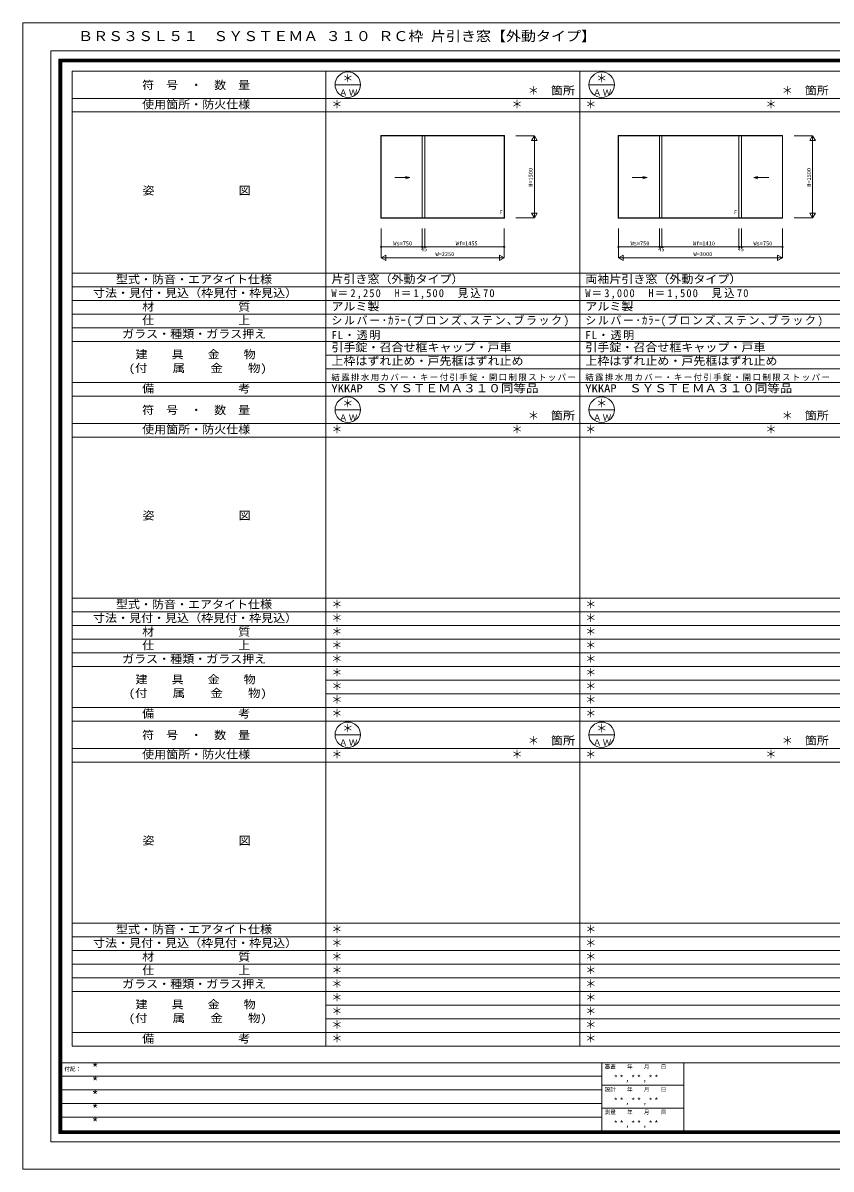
# Model space of a CAD drawing. Units: millimetres, scale not verified. Extents: x -14850 to 14850, y -10500 to 10500.
# Drawn here: x -14850 to -49, y -10500 to 10500 of the extents above; entities that cross this region are included whole.
import ezdxf
from ezdxf.enums import TextEntityAlignment as Align

# ---------------------------------------------------------------- set-up
doc = ezdxf.new("R2010")
doc.units = ezdxf.units.MM
doc.header["$LTSCALE"] = 50
doc.layers.add('0-0_0', color=7, linetype='Continuous')
for name, color, linetype, lineweight in [('0-1_USER1', 7, 'Continuous', 9), ('0-2_YKK_ZWAK', 4, 'Continuous', 9), ('0-3_YKK_11', 2, 'Continuous', 9)]:
    doc.layers.add(name, color=color, linetype=linetype, lineweight=lineweight)
doc.styles.add('ＭＳ ゴシック', font='')
doc.styles.get('ＭＳ ゴシック').set_extended_font_data('MS Gothic')

msp = doc.modelspace()

# ---------------------------------------------------------------- linework, layer by layer
at = {"layer": '0-1_USER1'}
for p, q in [((-14850, 10500), (14850, 10500)), ((-14850, -10500), (-14850, 10500)), ((-14340.23, 9987.41), (14340.79, 9987.41)), ((-14340.23, -9999.25), (-14340.23, 9987.41)), ((-14190.23, 9837.97), (14190.23, 9837.97)), ((-14190.23, -9849.81), (-14190.23, 9837.97)), ((-14177.82, 9825.57), (14177.82, 9825.57)), ((-14177.82, -9837.41), (-14177.82, 9825.57)), ((-14164.85, 9812.59), (14165.42, 9812.59)), ((-14164.85, -9825), (-14164.85, 9812.59)), ((-14152.44, 9799.62), (14152.45, 9799.62)), ((-14152.44, -9812.03), (-14152.44, 9799.62)), ((-14140.04, 9787.22), (14140.04, 9787.22)), ((-14140.04, -9799.06), (-14140.04, 9787.22)), ((-13949.96, 9617.94), (13950.04, 9617.94)), ((-13949.96, -8247.06), (-13949.96, 9617.94)), ((-9299.96, -8247.06), (-9299.96, 9617.94)), ((-4649.96, -8247.06), (-4649.96, 9617.94)), ((-9133.29, 9367.94), (-8666.63, 9367.94)), ((-4483.29, 9367.94), (-4016.63, 9367.94)), ((-13949.96, 9117.94), (13950.04, 9117.94)), ((-13949.96, 8867.94), (13950.04, 8867.94)), ((-13949.96, 5912.94), (13950.04, 5912.94)), ((-13949.96, 5662.94), (13950.04, 5662.94)), ((-13949.96, 5412.94), (13950.04, 5412.94)), ((-13949.96, 5162.94), (13950.04, 5162.94)), ((-13949.96, 4912.94), (13950.04, 4912.94)), ((-13949.96, 4662.94), (13950.04, 4662.94)), ((-9299.96, 4412.94), (13950.04, 4412.94)), ((-9299.96, 4162.94), (13950.04, 4162.94)), ((-13949.96, 3912.94), (13950.04, 3912.94)), ((-13949.96, 3662.94), (13950.04, 3662.94)), ((-9133.29, 3412.94), (-8666.63, 3412.94)), ((-4483.29, 3412.94), (-4016.63, 3412.94)), ((-13949.96, 3162.94), (13950.04, 3162.94)), ((-13949.96, 2912.94), (13950.04, 2912.94)), ((-13949.96, -42.06), (13950.04, -42.06)), ((-13949.96, -292.06), (13950.04, -292.06)), ((-13949.96, -542.06), (13950.04, -542.06)), ((-13949.96, -792.06), (13950.04, -792.06)), ((-13949.96, -1042.06), (13950.04, -1042.06)), ((-13949.96, -1292.06), (13950.04, -1292.06)), ((-9299.96, -1542.06), (13950.04, -1542.06)), ((-9299.96, -1792.06), (13950.04, -1792.06)), ((-13949.96, -2042.06), (13950.04, -2042.06)), ((-13949.96, -2292.06), (13950.04, -2292.06)), ((-9133.29, -2542.06), (-8666.63, -2542.06)), ((-4483.29, -2542.06), (-4016.63, -2542.06)), ((-13949.96, -2792.06), (13950.04, -2792.06)), ((-13949.96, -3042.06), (13950.04, -3042.06)), ((-13949.96, -5997.06), (13950.04, -5997.06)), ((-13949.96, -6247.06), (13950.04, -6247.06)), ((-13949.96, -6497.06), (13950.04, -6497.06)), ((-13949.96, -6747.06), (13950.04, -6747.06)), ((-13949.96, -6997.06), (13950.04, -6997.06)), ((-13949.96, -7247.06), (13950.04, -7247.06)), ((-9299.96, -7497.06), (13950.04, -7497.06)), ((-9299.96, -7747.06), (13950.04, -7747.06)), ((-13949.96, -7997.06), (13950.04, -7997.06)), ((-13949.96, -8247.06), (13950.04, -8247.06)), ((-14190.23, -8550.56), (14190.23, -8550.56)), ((-4245.68, -8550.56), (-4245.68, -9849.81)), ((-2746.8, -8550.56), (-2746.8, -9849.81)), ((-4245.68, -8798.68), (-14190.23, -8798.68)), ((-2746.8, -8965.6), (-4245.68, -8965.6)), ((-4245.68, -9049.62), (-14190.23, -9049.62)), ((-4245.68, -9299.44), (-14190.23, -9299.44)), ((-2746.8, -9382.33), (-4245.68, -9382.33)), ((-4245.68, -9549.25), (-14190.23, -9549.25)), ((14190.23, -9849.81), (-14190.23, -9849.81)), ((14177.82, -9837.41), (-14177.82, -9837.41)), ((14165.42, -9825), (-14164.85, -9825)), ((14152.45, -9812.03), (-14152.44, -9812.03)), ((14140.04, -9799.06), (-14140.04, -9799.06)), ((14340.79, -9999.25), (-14340.23, -9999.25)), ((-14850, -10500), (14850, -10500))]:
    msp.add_line(p, q, dxfattribs=at)
for centre in [(-8899.96, 9367.94), (-4249.96, 9367.94), (-8899.96, 3412.94), (-4249.96, 3412.94), (-8899.96, -2542.06), (-4249.96, -2542.06)]:
    msp.add_circle(centre, 233.33, dxfattribs=at)
at = {"layer": '0-2_YKK_ZWAK'}
for p, q in [((-8292.08, 8435.65), (-6032.08, 8435.65)), ((-8292.08, 6925.65), (-8292.08, 8435.65)), ((-8287.08, 8430.65), (-6037.08, 8430.65)), ((-8287.08, 6930.65), (-8287.08, 8430.65)), ((-7537.08, 8430.65), (-7537.08, 6930.65)), ((-7492.08, 6930.65), (-7492.08, 8430.65)), ((-6037.08, 8430.65), (-6037.08, 6930.65)), ((-6032.08, 8435.65), (-6032.08, 6925.65)), ((-3945.99, 8435.65), (-935.99, 8435.65)), ((-3945.99, 6925.65), (-3945.99, 8435.65)), ((-3940.99, 8430.65), (-940.99, 8430.65)), ((-3940.99, 6930.65), (-3940.99, 8430.65)), ((-3190.99, 8430.65), (-3190.99, 6930.65)), ((-3145.99, 6930.65), (-3145.99, 8430.65)), ((-1735.99, 6930.65), (-1735.99, 8430.65)), ((-1690.99, 8430.65), (-1690.99, 6930.65)), ((-940.99, 8430.65), (-940.99, 6930.65)), ((-935.99, 8435.65), (-935.99, 6925.65)), ((-8039.14, 7666.32), (-7763.31, 7666.32)), ((-7763.31, 7666.32), (-7840.58, 7687.03)), ((-7763.31, 7666.32), (-7840.58, 7645.61)), ((-3417.22, 7666.32), (-3494.49, 7645.61)), ((-1464.76, 7666.32), (-1387.49, 7687.03)), ((-6037.08, 6930.65), (-8287.08, 6930.65)), ((-940.99, 6930.65), (-3940.99, 6930.65)), ((-6032.08, 6925.65), (-8292.08, 6925.65)), ((-935.99, 6925.65), (-3945.99, 6925.65))]:
    msp.add_line(p, q, dxfattribs=at)
for points in [[(-3693.05, 7666.32), (-3417.22, 7666.32), (-3494.49, 7687.03)], [(-1188.93, 7666.32), (-1464.76, 7666.32), (-1387.49, 7645.61)]]:
    msp.add_lwpolyline(points, dxfattribs=at)
at = {"layer": '0-3_YKK_11'}
for p, q in [((-5482.5, 6930.65), (-5482.5, 8430.66)), ((-5482.5, 8430.66), (-5482.5, 8330.65)), ((-5432.5, 8344.05), (-5482.5, 8430.66)), ((-726.41, 8430.66), (-386.41, 8430.66)), ((-386.41, 8430.66), (-436.41, 8344.05)), ((-386.41, 6930.65), (-386.41, 8430.66)), ((-5822.5, 6930.65), (-5482.5, 6930.65)), ((-436.41, 7017.26), (-386.41, 6930.65)), ((-336.41, 7017.26), (-436.41, 7017.26)), ((-386.41, 6930.65), (-386.41, 7030.65)), ((-8287.08, 6735.75), (-8287.08, 6195.75)), ((-7537.08, 6735.75), (-7537.08, 6395.75)), ((-7492.08, 6735.75), (-7492.08, 6395.75)), ((-6037.08, 6735.75), (-6037.08, 6195.75)), ((-3940.99, 6735.75), (-3940.99, 6195.75)), ((-3190.99, 6735.75), (-3190.99, 6395.75)), ((-3145.99, 6735.75), (-3145.99, 6395.75)), ((-1735.99, 6735.75), (-1735.99, 6395.75)), ((-1690.99, 6735.75), (-1690.99, 6395.75)), ((-940.99, 6735.75), (-940.99, 6195.75)), ((-8287.08, 6395.75), (-8307.08, 6395.75)), ((-8287.08, 6395.75), (-6037.08, 6395.75)), ((-6037.08, 6395.75), (-6017.08, 6395.75)), ((-3940.99, 6395.75), (-3960.99, 6395.75)), ((-3940.99, 6395.75), (-940.99, 6395.75)), ((-940.99, 6395.75), (-920.99, 6395.75)), ((-8200.47, 6245.75), (-8287.08, 6195.75)), ((-8287.08, 6195.75), (-6037.08, 6195.75)), ((-8287.08, 6195.75), (-8200.47, 6145.75)), ((-8287.08, 6195.75), (-8187.08, 6195.75)), ((-8200.47, 6145.75), (-8200.47, 6245.75)), ((-6037.08, 6195.75), (-6137.08, 6195.75)), ((-6123.68, 6245.75), (-6123.68, 6145.75)), ((-6037.08, 6195.75), (-6123.68, 6245.75)), ((-6123.68, 6145.75), (-6037.08, 6195.75)), ((-3940.99, 6195.75), (-940.99, 6195.75)), ((-3940.99, 6195.75), (-3854.39, 6145.75)), ((-3854.39, 6145.75), (-3854.39, 6245.75)), ((-940.99, 6195.75), (-1040.99, 6195.75)), ((-1027.59, 6245.75), (-1027.59, 6145.75)), ((-940.99, 6195.75), (-1027.59, 6245.75)), ((-1027.59, 6145.75), (-940.99, 6195.75))]:
    msp.add_line(p, q, dxfattribs=at)
for points in [[(-5822.5, 8430.66), (-5482.5, 8430.66), (-5532.5, 8344.05), (-5432.5, 8344.05)], [(-436.41, 8344.05), (-336.41, 8344.05), (-386.41, 8430.66), (-386.41, 8330.65)], [(-5532.5, 7017.26), (-5482.5, 6930.65), (-5482.5, 7030.65)], [(-5482.5, 6930.65), (-5432.5, 7017.26), (-5532.5, 7017.26)], [(-726.41, 6930.65), (-386.41, 6930.65), (-336.41, 7017.26)], [(-3854.39, 6245.75), (-3940.99, 6195.75), (-3840.99, 6195.75)]]:
    msp.add_lwpolyline(points, dxfattribs=at)
for centre, radius in [((-8287.08, 6395.75), 10), ((-8287.08, 6395.75), 6.5), ((-7537.08, 6395.75), 10), ((-7537.08, 6395.75), 6.5), ((-7492.08, 6395.75), 10), ((-7492.08, 6395.75), 6.5), ((-6037.08, 6395.75), 10), ((-6037.08, 6395.75), 6.5), ((-3940.99, 6395.75), 10), ((-3940.99, 6395.75), 6.5), ((-3190.99, 6395.75), 10), ((-3190.99, 6395.75), 6.5), ((-3145.99, 6395.75), 10), ((-3145.99, 6395.75), 6.5), ((-1735.99, 6395.75), 10), ((-1735.99, 6395.75), 6.5), ((-1690.99, 6395.75), 10), ((-1690.99, 6395.75), 6.5), ((-940.99, 6395.75), 10), ((-940.99, 6395.75), 6.5)]:
    msp.add_circle(centre, radius, dxfattribs=at)

# ---------------------------------------------------------------- texts
at = {"layer": '0-0_0', "color": 3, "style": 'ＭＳ ゴシック', "width": 1.1}
msp.add_text('ＢＲＳ３ＳＬ５１\u3000ＳＹＳＴＥＭＡ ３１０ ＲＣ枠 片引き窓【外動タイプ】', height=183.3, dxfattribs=at).set_placement((-13840.23, 10112.41), align=Align.BOTTOM_LEFT)
at = {"layer": '0-0_0', "style": 'ＭＳ ゴシック'}
for p in [(-8999.96, 9367.94), (-4349.96, 9367.94), (-5599.96, 9142.94), (-949.96, 9142.94), (-9199.96, 8892.94), (-5899.96, 8892.94), (-4549.96, 8892.94), (-1249.96, 8892.94), (-8999.96, 3412.94), (-4349.96, 3412.94), (-5599.96, 3187.94), (-949.96, 3187.94), (-9199.96, 2937.94), (-5899.96, 2937.94), (-4549.96, 2937.94), (-1249.96, 2937.94), (-9199.96, -267.06), (-4549.96, -267.06), (-9199.96, -517.06), (-4549.96, -517.06), (-9199.96, -767.06), (-4549.96, -767.06), (-9199.96, -1017.06), (-4549.96, -1017.06), (-9199.96, -1267.06), (-4549.96, -1267.06), (-9199.96, -1517.06), (-4549.96, -1517.06), (-9199.96, -1767.06), (-4549.96, -1767.06), (-9199.96, -2017.06), (-4549.96, -2017.06), (-9199.96, -2267.06), (-4549.96, -2267.06), (-8999.96, -2542.06), (-4349.96, -2542.06), (-5599.96, -2767.06), (-949.96, -2767.06), (-9199.96, -3017.06), (-5899.96, -3017.06), (-4549.96, -3017.06), (-1249.96, -3017.06), (-9199.96, -6222.06), (-4549.96, -6222.06), (-9199.96, -6472.06), (-4549.96, -6472.06), (-9199.96, -6722.06), (-4549.96, -6722.06), (-9199.96, -6972.06), (-4549.96, -6972.06), (-9199.96, -7222.06), (-4549.96, -7222.06), (-9199.96, -7472.06), (-4549.96, -7472.06), (-9199.96, -7722.06), (-4549.96, -7722.06), (-9199.96, -7972.06), (-4549.96, -7972.06), (-9199.96, -8222.06), (-4549.96, -8222.06)]:
    msp.add_text('＊', height=146.6, dxfattribs=at).set_placement(p, align=Align.BOTTOM_LEFT)
for s, width, p in [('片引き窓（外動タイプ）', 1.1, (-9199.96, 5687.94)), ('両袖片引き窓（外動タイプ）', 1.1, (-4549.96, 5687.94)), ('アルミ製', 1.1, (-9199.96, 5187.94)), ('アルミ製', 1.1, (-4549.96, 5187.94)), ('引手錠・召合せ框キャップ・戸車', 1.1, (-9199.96, 4437.94)), ('引手錠・召合せ框キャップ・戸車', 1.1, (-4549.96, 4437.94)), ('上枠はずれ止め・戸先框はずれ止め', 1.1, (-9199.96, 4187.94)), ('上枠はずれ止め・戸先框はずれ止め', 1.1, (-4549.96, 4187.94)), ('YKKAP\u3000ＳＹＳＴＥＭＡ３１０同等品', 1.15, (-9199.96, 3687.94)), ('YKKAP\u3000ＳＹＳＴＥＭＡ３１０同等品', 1.15, (-4549.96, 3687.94))]:
    msp.add_text(s, height=146.6, dxfattribs=dict(at, width=width)).set_placement(p, align=Align.BOTTOM_LEFT)
at = {"layer": '0-0_0', "attachment_point": 7, "style": 'ＭＳ ゴシック'}
for s, insert, char_height in [('\\T1.22;\\W0.95;W＝2,250\u3000H＝1,500\\~\\~見込70', (-9199.96, 5437.94), 146.6), ('\\T1.22;\\W0.95;W＝3,000\u3000H＝1,500\\~\\~見込70', (-4549.96, 5437.94), 146.6), ('\\T1.15;シルバー･ｶﾗｰ(ブロンズ､ステン､ブラック)', (-9199.96, 4937.94), 146.6), ('\\T1.15;シルバー･ｶﾗｰ(ブロンズ､ステン､ブラック)', (-4549.96, 4937.94), 146.6), ('\\T1.16;FL・透明', (-9199.96, 4687.94), 146.6), ('\\T1.16;FL・透明', (-4549.96, 4687.94), 146.6), ('\\T1.17;結露排水用カバー・キー付引手錠・開口制限ストッパー', (-9199.96, 3937.94), 110), ('\\T1.17;結露排水用カバー・キー付引手錠・開口制限ストッパー', (-4549.96, 3937.94), 110)]:
    msp.add_mtext(s, dxfattribs=dict(at, insert=insert, char_height=char_height))
at = {"layer": '0-1_USER1', "style": 'ＭＳ ゴシック'}
for s, width, p in [('符\u3000号\u3000・\u3000数\u3000量', 1.1, (-12666.33, 9242.94)), ('箇所', 1.1, (-5179.96, 9142.94)), ('箇所', 1.1, (-529.96, 9142.94)), ('使用箇所・防火仕様', 1.1, (-12666.33, 8887.94)), ('姿\u3000\u3000\u3000\u3000\u3000\u3000\u3000図', 1.1, (-12659.66, 7310.44)), ('型式・防音・エアタイト仕様', 1.1, (-13146.33, 5682.94)), ('寸法・見付・見込（枠見付・枠見込）', 1.1, (-13566.33, 5432.94)), ('材\u3000\u3000\u3000\u3000\u3000\u3000\u3000質', 1.1, (-12666.33, 5182.94)), ('仕\u3000\u3000\u3000\u3000\u3000\u3000\u3000上', 1.1, (-12666.33, 4932.94)), ('ガラス・種類・ガラス押え', 1.1, (-13033, 4682.94)), ('建\u3000\u3000具\u3000\u3000金\u3000\u3000物', 1.1, (-12786.33, 4307.94)), ('(付\u3000\u3000属\u3000\u3000金\u3000\u3000物)', 1.15, (-12913, 4057.94)), ('備\u3000\u3000\u3000\u3000\u3000\u3000\u3000考', 1.1, (-12666.33, 3682.94)), ('符\u3000号\u3000・\u3000数\u3000量', 1.1, (-12666.33, 3287.94)), ('箇所', 1.1, (-5179.96, 3187.94)), ('箇所', 1.1, (-529.96, 3187.94)), ('使用箇所・防火仕様', 1.1, (-12666.33, 2932.94)), ('姿\u3000\u3000\u3000\u3000\u3000\u3000\u3000図', 1.1, (-12659.66, 1355.44)), ('型式・防音・エアタイト仕様', 1.1, (-13146.33, -272.06)), ('寸法・見付・見込（枠見付・枠見込）', 1.1, (-13566.33, -522.06)), ('材\u3000\u3000\u3000\u3000\u3000\u3000\u3000質', 1.1, (-12666.33, -772.06)), ('仕\u3000\u3000\u3000\u3000\u3000\u3000\u3000上', 1.1, (-12666.33, -1022.06)), ('ガラス・種類・ガラス押え', 1.1, (-13033, -1272.06)), ('建\u3000\u3000具\u3000\u3000金\u3000\u3000物', 1.1, (-12786.33, -1647.06)), ('(付\u3000\u3000属\u3000\u3000金\u3000\u3000物)', 1.15, (-12913, -1897.06)), ('備\u3000\u3000\u3000\u3000\u3000\u3000\u3000考', 1.1, (-12666.33, -2272.06)), ('符\u3000号\u3000・\u3000数\u3000量', 1.1, (-12666.33, -2667.06)), ('箇所', 1.1, (-5179.96, -2767.06)), ('箇所', 1.1, (-529.96, -2767.06)), ('使用箇所・防火仕様', 1.1, (-12666.33, -3022.06)), ('姿\u3000\u3000\u3000\u3000\u3000\u3000\u3000図', 1.1, (-12659.66, -4599.56)), ('型式・防音・エアタイト仕様', 1.1, (-13146.33, -6227.06)), ('寸法・見付・見込（枠見付・枠見込）', 1.1, (-13566.33, -6477.06)), ('材\u3000\u3000\u3000\u3000\u3000\u3000\u3000質', 1.1, (-12666.33, -6727.06)), ('仕\u3000\u3000\u3000\u3000\u3000\u3000\u3000上', 1.1, (-12666.33, -6977.06)), ('ガラス・種類・ガラス押え', 1.1, (-13033, -7227.06)), ('建\u3000\u3000具\u3000\u3000金\u3000\u3000物', 1.1, (-12786.33, -7602.06)), ('(付\u3000\u3000属\u3000\u3000金\u3000\u3000物)', 1.15, (-12913, -7852.06)), ('備\u3000\u3000\u3000\u3000\u3000\u3000\u3000考', 1.1, (-12666.33, -8227.06))]:
    msp.add_text(s, height=146.6, dxfattribs=dict(at, width=width)).set_placement(p, align=Align.BOTTOM_LEFT)
at = {"layer": '0-1_USER1', "color": 3, "style": 'ＭＳ ゴシック'}
for p in [(-13590.04, -8798.68), (-13590.04, -9049.62), (-13590.04, -9299.62), (-13590.04, -9550.38), (-13590.04, -9800.38)]:
    msp.add_text('*', height=183.3, dxfattribs=at).set_placement(p, align=Align.BOTTOM_LEFT)
at = {"layer": '0-1_USER1', "color": 4, "style": 'ＭＳ ゴシック'}
for s, p in [('審査\u3000\u3000年\u3000\u3000月\u3000\u3000日', (-4195.68, -8683.68)), ('付記：', (-14090.04, -8723.68)), ('設計\u3000\u3000年\u3000\u3000月\u3000\u3000日', (-4195.68, -9098.72)), ('測量\u3000\u3000年\u3000\u3000月\u3000\u3000日', (-4195.68, -9515.45))]:
    msp.add_text(s, height=73.31, dxfattribs=at).set_placement(p, align=Align.BOTTOM_LEFT)
at = {"layer": '0-1_USER1', "char_height": 110, "attachment_point": 7, "style": 'ＭＳ ゴシック'}
for s, insert in [('\\T1.17;ＡＷ', (-9059.96, 9167.94)), ('\\T1.17;ＡＷ', (-4409.96, 9167.94)), ('\\T1.17;ＡＷ', (-9059.96, 3212.94)), ('\\T1.17;ＡＷ', (-4409.96, 3212.94)), ('\\T1.17;ＡＷ', (-9059.96, -2742.06)), ('\\T1.17;ＡＷ', (-4409.96, -2742.06)), ('\\T1.39;\\W0.85;**,**,**', (-4029.7, -8916.54)), ('\\T1.39;\\W0.85;**,**,**', (-4029.7, -9333.27)), ('\\T1.39;\\W0.85;**,**,**', (-4029.7, -9750))]:
    msp.add_mtext(s, dxfattribs=dict(at, insert=insert))
at = {"layer": '0-2_YKK_ZWAK', "style": 'ＭＳ ゴシック'}
for p in [(-6119.96, 6968.1), (-1828.61, 6968.1)]:
    msp.add_text('F', height=73.31, dxfattribs=at).set_placement(p, align=Align.BOTTOM_LEFT)
at = {"layer": '0-3_YKK_11', "color": 4, "style": 'ＭＳ ゴシック'}
for p in [(-5492.5, 7498.69), (-396.41, 7498.69)]:
    msp.add_text('H=1500', height=73.31, rotation=90, dxfattribs=at).set_placement(p, align=Align.BOTTOM_LEFT)
for s, p in [('Ws=750', (-8066.13, 6402.17)), ('45', (-7560.55, 6294.67)), ('W=2250', (-7294, 6205.75)), ('Wf=1455', (-6923.32, 6402.17)), ('Ws=750', (-3720.04, 6402.17)), ('45', (-3214.46, 6294.67)), ('Wf=1410', (-2577.23, 6402.17)), ('W=3000', (-2568.6, 6205.75)), ('45', (-1759.46, 6294.67)), ('Ws=750', (-1470.04, 6402.17))]:
    msp.add_text(s, height=73.31, dxfattribs=at).set_placement(p, align=Align.BOTTOM_LEFT)

doc.saveas('drawing.dxf')
